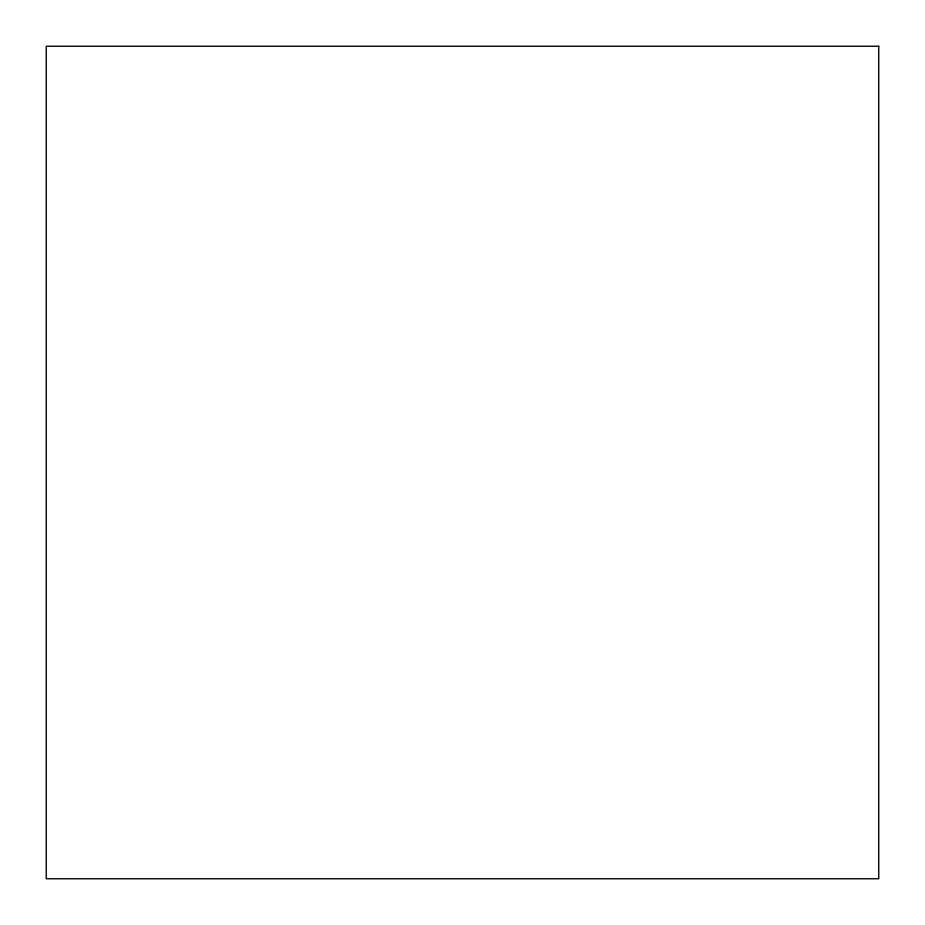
<?xml version="1.0" encoding="UTF-8"?>
<svg xmlns="http://www.w3.org/2000/svg" width="925" height="925" viewBox="0 0 925 925"><rect width="100%" height="100%" fill="white"/><g stroke="black" fill="none" stroke-linecap="round" stroke-linejoin="round"><path stroke-width="1.39" d="M878.75 46.25L46.25 46.25L46.25 878.75L878.75 878.75L878.75 46.25"/></g></svg>
